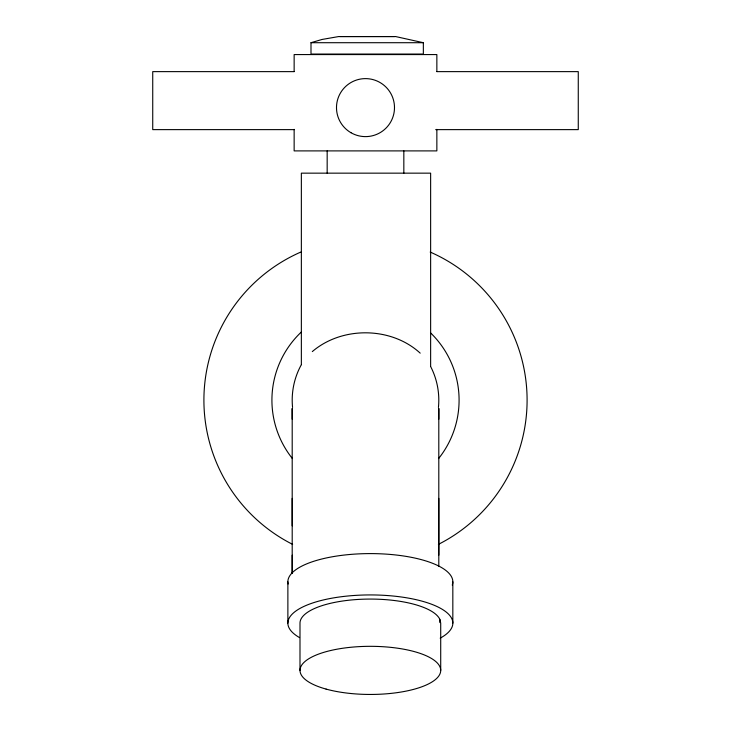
<?xml version="1.0" encoding="UTF-8"?>
<svg xmlns="http://www.w3.org/2000/svg" width="731" height="731" viewBox="0 0 731 731"><rect width="100%" height="100%" fill="white"/><g stroke="black" fill="none" stroke-linecap="round" stroke-linejoin="round"><path stroke-width="1.1" d="M292.199 555.194L292.199 573.232L292.199 498.387M292.199 525.854L292.199 408.684M292.199 419.174L292.199 408.437M438.801 555.194L438.801 498.387M438.801 408.684L438.801 566.47M312.311 351.584C342.117 326.053 391.222 326.556 420.197 353.146M310.995 42.709L322.015 39.465L338.745 36.55L395.599 36.55L423.35 42.709L423.35 54.057L310.995 54.057L310.995 42.709L423.35 42.709M394.63 36.55L339.714 36.55M294.2 71.629L152.733 71.629L152.733 129.625L294.154 129.625M436.8 71.629L578.267 71.629L578.267 129.625L435.703 129.625M299.993 670.382L299.993 623.141A70.359 24.068 0 0 1 364.833 599.146A70.359 24.068 0 0 1 439.852 619.376L440.711 623.141L440.711 670.382M452.827 581.803L452.827 623.141M439.852 619.376L439.852 622.602M438.801 408.437L438.801 419.174M436.855 71.565L436.855 54.569L294.145 54.569L294.145 71.565M436.855 129.36L436.855 150.897L294.145 150.897L294.145 129.36M430.632 366.523L430.632 173.156L301.355 173.156L301.355 364.668M403.832 150.897L403.832 173.156M327.168 150.897L327.168 173.156M287.877 581.803L287.877 623.141M430.184 252.058A161.597 161.597 0 0 1 438.372 544.376M292.628 544.376A161.597 161.597 0 0 1 300.816 252.058M430.504 332.815A93.577 93.577 0 0 1 438.563 458.611M292.437 458.611A93.577 93.577 0 0 1 301.282 332.066M292.564 407.459A73.301 73.301 0 0 1 301.163 365.016M430.806 366.861A73.301 73.301 0 0 1 438.436 407.459M299.546 637.606A82.475 28.207 0 0 1 317.492 601.485A82.475 28.207 0 0 1 424.62 601.896A82.475 28.207 0 0 1 440.19 638.154M288.124 584.014A82.475 28.207 0 0 1 371.969 553.605A82.475 28.207 0 0 1 452.261 585.12M326.072 689.086A70.359 24.068 0 0 0 439.852 674.146A70.359 24.068 0 0 0 345.133 647.922A70.359 24.068 0 0 0 326.072 689.086M350.999 132.731A28.993 28.993 0 0 0 394.493 107.612A28.993 28.993 0 0 0 350.999 82.502A28.993 28.993 0 0 0 350.999 132.731"/></g></svg>
